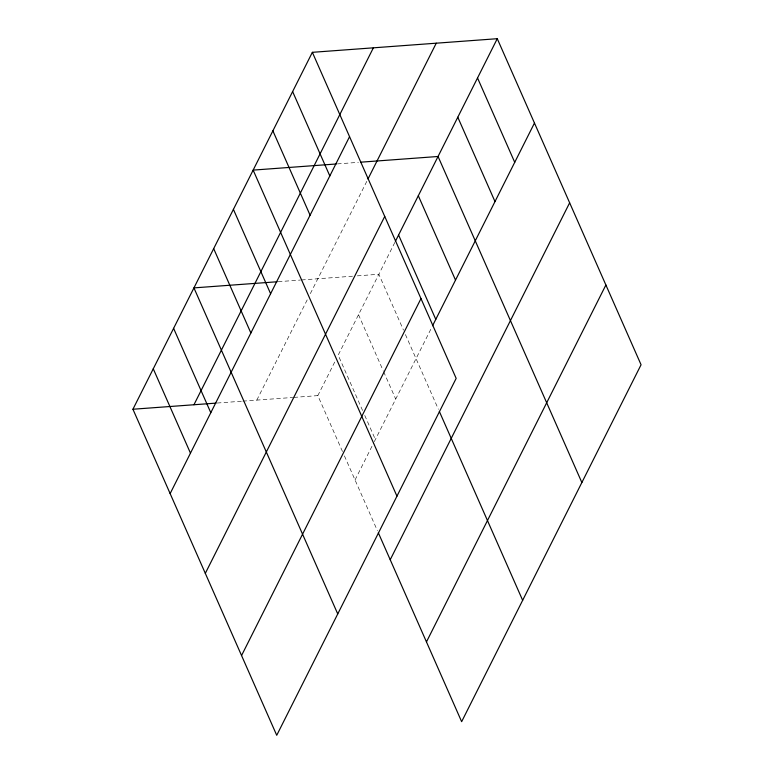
<?xml version="1.0" encoding="UTF-8"?>
<svg xmlns="http://www.w3.org/2000/svg" width="774" height="774" viewBox="0 0 774 774"><rect width="100%" height="100%" fill="white"/><g stroke="black" fill="none" stroke-linecap="round" stroke-linejoin="round"><path stroke-width="0.58" stroke-dasharray="3.87 2.9" d="M256.813 400.119L307.655 298.987M310.335 293.665L366.895 181.145M342.476 451.494L317.833 395.62L335.5 360.5M394.846 242.436L338.17 355.169L362.812 411.042M355.043 479.977L373.774 442.718M374.306 441.654L431.515 327.847M337.445 163.895L358.401 162.356M278.234 281.678L300.36 280.053M301.521 279.965L352.518 276.212M357.307 275.854L378.844 274.267L403.486 330.14M217.233 403.031L241.682 401.232M242.843 401.145L292.707 397.478M293.907 397.391L317.833 395.62M405.412 334.523L438.384 409.282M358.507 314.718L383.149 370.591M383.633 371.684L395.708 399.074M364.748 415.425L375.371 439.526M344.411 455.876L377.383 530.635"/><path stroke-width="1.16" d="M312.357 52.322L456.167 378.38L276.734 735.3L132.935 409.243L312.357 52.322L497.266 38.7L641.066 364.757L461.643 721.678L378.331 532.793M193.945 404.754L373.378 47.824M170.135 493.599L349.558 136.669M367.96 179.017L436.246 43.199M205.313 573.36L384.736 216.43M395.379 241.372L497.266 38.7M241.556 655.539L420.979 298.609M432.579 325.728L534.466 123.047M390.222 559.737L569.645 202.817M426.464 641.917L605.887 284.996M336.284 163.982L253.146 170.106L396.956 496.163M360.732 162.182L438.055 156.483L581.864 482.541M277.073 281.765L193.935 287.889L337.745 613.946M132.935 409.243L216.072 403.119M477.529 77.961L514.729 162.317M457.792 117.222L494.992 201.579M418.318 195.745L455.518 280.101M398.581 235.006L435.781 319.362M439.342 411.439L522.653 600.324M292.62 91.584L329.821 175.93M272.883 130.845L310.084 215.191M233.409 209.367L270.61 293.714M213.672 248.628L250.873 332.975M173.599 328.34L210.799 412.697M153.262 368.792L190.472 453.148"/></g></svg>
